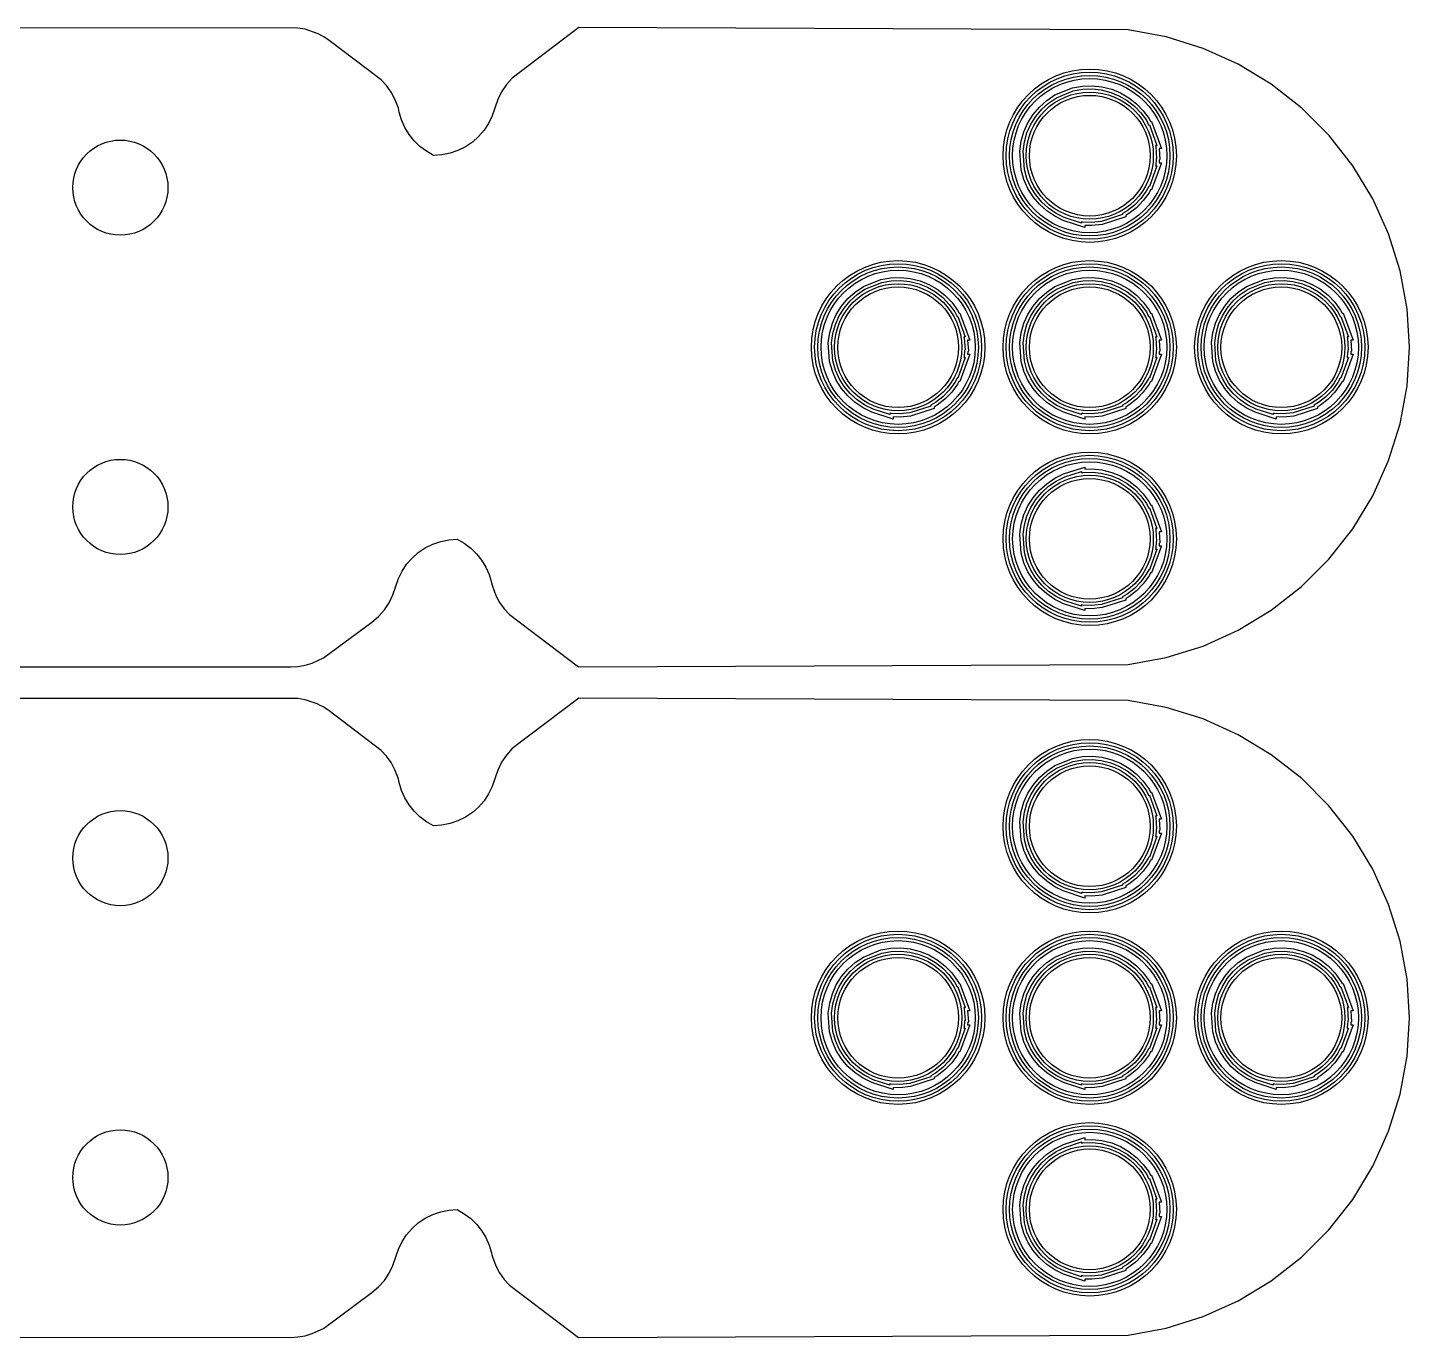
# Model space of a CAD drawing. Header units: millimetres. Extents: x -214 to 214, y -114 to 114.
# Drawn here: x -166.83 to -123.56, y 65.99 to 107.01 of the extents above; entities that cross this region are included whole.
import ezdxf

# ---------------------------------------------------------------- set-up
doc = ezdxf.new("R2010")
doc.units = ezdxf.units.MM
doc.layers.add('1', color=7, linetype='CONTINUOUS')

msp = doc.modelspace()

# ---------------------------------------------------------------- linework, layer by layer
at = {"layer": '1', "color": 0}
for p, q in [((-158.365, 106.996), (-179.263, 107.009)), ((-158.142, 106.958), (-158.365, 106.996)), ((-157.736, 106.818), (-158.142, 106.958)), ((-149.573, 107.009), (-151.657, 105.43)), ((-132.363, 106.936), (-149.573, 107.009)), ((-131.174, 106.718), (-132.363, 106.936)), ((-157.729, 106.814), (-157.736, 106.818)), ((-157.557, 106.723), (-157.729, 106.814)), ((-157.389, 106.61), (-157.557, 106.723)), ((-155.76, 105.374), (-157.389, 106.61)), ((-130.02, 106.358), (-131.174, 106.718)), ((-128.918, 105.863), (-130.02, 106.358)), ((-127.884, 105.237), (-128.918, 105.863)), ((-155.592, 105.192), (-155.76, 105.374)), ((-155.448, 104.99), (-155.592, 105.192)), ((-151.838, 105.227), (-151.99, 105.002)), ((-151.657, 105.43), (-151.838, 105.227)), ((-126.932, 104.491), (-127.884, 105.237)), ((-155.326, 104.764), (-155.448, 104.99)), ((-155.221, 104.483), (-155.326, 104.764)), ((-152.109, 104.758), (-152.279, 104.244)), ((-151.99, 105.002), (-152.109, 104.758)), ((-155.205, 104.424), (-155.221, 104.483)), ((-155.19, 104.364), (-155.205, 104.424)), ((-155.118, 104.118), (-155.19, 104.364)), ((-126.077, 103.636), (-126.932, 104.491)), ((-155.016, 103.885), (-155.118, 104.118)), ((-154.885, 103.666), (-155.016, 103.885)), ((-152.395, 104.008), (-152.535, 103.797)), ((-152.279, 104.244), (-152.395, 104.008)), ((-154.726, 103.466), (-154.885, 103.666)), ((-154.544, 103.288), (-154.726, 103.466)), ((-152.903, 103.425), (-153.12, 103.279)), ((-152.708, 103.598), (-152.903, 103.425)), ((-152.535, 103.797), (-152.708, 103.598)), ((-125.333, 102.685), (-126.077, 103.636)), ((-154.339, 103.135), (-154.544, 103.288)), ((-154.118, 103.009), (-154.339, 103.135)), ((-153.859, 103.026), (-154.118, 103.009)), ((-153.602, 103.078), (-153.859, 103.026)), ((-153.353, 103.163), (-153.602, 103.078)), ((-153.12, 103.279), (-153.353, 103.163)), ((-124.707, 101.65), (-125.333, 102.685)), ((-124.211, 100.548), (-124.707, 101.65)), ((-123.851, 99.394), (-124.211, 100.548)), ((-123.633, 98.205), (-123.851, 99.394)), ((-123.56, 96.999), (-123.633, 98.205)), ((-123.633, 95.793), (-123.56, 96.999)), ((-123.851, 94.603), (-123.633, 95.793)), ((-124.211, 93.449), (-123.851, 94.603)), ((-124.707, 92.347), (-124.211, 93.449)), ((-125.333, 91.312), (-124.707, 92.347)), ((-126.078, 90.361), (-125.333, 91.312)), ((-154.144, 90.835), (-153.895, 90.92)), ((-153.895, 90.92), (-153.638, 90.972)), ((-153.638, 90.972), (-153.379, 90.989)), ((-153.379, 90.989), (-153.158, 90.863)), ((-154.792, 90.398), (-154.596, 90.572)), ((-154.596, 90.572), (-154.377, 90.719)), ((-154.377, 90.719), (-154.144, 90.835)), ((-153.158, 90.863), (-152.954, 90.71)), ((-152.954, 90.71), (-152.771, 90.532)), ((-152.771, 90.532), (-152.613, 90.332)), ((-155.103, 89.988), (-154.962, 90.201)), ((-154.962, 90.201), (-154.792, 90.398)), ((-152.613, 90.332), (-152.481, 90.113)), ((-152.481, 90.113), (-152.379, 89.88)), ((-126.933, 89.506), (-126.078, 90.361)), ((-155.389, 89.24), (-155.218, 89.753)), ((-155.218, 89.753), (-155.103, 89.988)), ((-152.379, 89.88), (-152.307, 89.634)), ((-152.307, 89.634), (-152.293, 89.575)), ((-152.293, 89.575), (-152.277, 89.515)), ((-155.508, 88.996), (-155.389, 89.24)), ((-152.277, 89.515), (-152.168, 89.226)), ((-152.168, 89.226), (-152.049, 89.008)), ((-127.885, 88.761), (-126.933, 89.506)), ((-155.84, 88.568), (-155.659, 88.771)), ((-155.659, 88.771), (-155.508, 88.996)), ((-152.049, 89.008), (-151.905, 88.806)), ((-151.905, 88.806), (-151.737, 88.624)), ((-128.919, 88.135), (-127.885, 88.761)), ((-157.563, 87.271), (-156.046, 88.391)), ((-156.046, 88.391), (-155.84, 88.568)), ((-151.737, 88.624), (-149.574, 86.989)), ((-130.021, 87.64), (-128.919, 88.135)), ((-131.175, 87.28), (-130.021, 87.64)), ((-179.489, 87.002), (-158.591, 86.989)), ((-158.591, 86.989), (-158.365, 87.002)), ((-158.365, 87.002), (-158.142, 87.04)), ((-158.142, 87.04), (-157.918, 87.106)), ((-157.918, 87.106), (-157.563, 87.271)), ((-149.574, 86.989), (-132.364, 87.062)), ((-132.364, 87.062), (-131.175, 87.28)), ((-158.365, 85.996), (-179.263, 86.009)), ((-158.142, 85.958), (-158.365, 85.996)), ((-157.736, 85.818), (-158.142, 85.958)), ((-157.729, 85.814), (-157.736, 85.818)), ((-157.557, 85.723), (-157.729, 85.814)), ((-157.389, 85.61), (-157.557, 85.723)), ((-149.573, 86.009), (-151.657, 84.43)), ((-132.363, 85.936), (-149.573, 86.009)), ((-131.174, 85.718), (-132.363, 85.936)), ((-130.02, 85.358), (-131.174, 85.718)), ((-155.76, 84.374), (-157.389, 85.61)), ((-128.918, 84.863), (-130.02, 85.358)), ((-127.884, 84.237), (-128.918, 84.863)), ((-151.657, 84.43), (-151.838, 84.227)), ((-155.592, 84.192), (-155.76, 84.374)), ((-155.448, 83.99), (-155.592, 84.192)), ((-155.326, 83.764), (-155.448, 83.99)), ((-151.99, 84.002), (-152.109, 83.758)), ((-151.838, 84.227), (-151.99, 84.002)), ((-126.932, 83.491), (-127.884, 84.237)), ((-155.221, 83.483), (-155.326, 83.764)), ((-152.109, 83.758), (-152.279, 83.244)), ((-155.205, 83.424), (-155.221, 83.483)), ((-155.19, 83.364), (-155.205, 83.424)), ((-155.118, 83.118), (-155.19, 83.364)), ((-155.016, 82.885), (-155.118, 83.118)), ((-152.279, 83.244), (-152.395, 83.008)), ((-126.077, 82.636), (-126.932, 83.491)), ((-154.885, 82.666), (-155.016, 82.885)), ((-154.726, 82.466), (-154.885, 82.666)), ((-152.535, 82.797), (-152.708, 82.598)), ((-152.395, 83.008), (-152.535, 82.797)), ((-154.544, 82.288), (-154.726, 82.466)), ((-154.339, 82.135), (-154.544, 82.288)), ((-153.12, 82.279), (-153.353, 82.163)), ((-152.903, 82.425), (-153.12, 82.279)), ((-152.708, 82.598), (-152.903, 82.425)), ((-125.333, 81.685), (-126.077, 82.636)), ((-154.118, 82.009), (-154.339, 82.135)), ((-153.859, 82.026), (-154.118, 82.009)), ((-153.602, 82.078), (-153.859, 82.026)), ((-153.353, 82.163), (-153.602, 82.078)), ((-124.707, 80.65), (-125.333, 81.685)), ((-124.211, 79.548), (-124.707, 80.65)), ((-123.851, 78.394), (-124.211, 79.548)), ((-123.633, 77.205), (-123.851, 78.394)), ((-123.56, 75.999), (-123.633, 77.205)), ((-123.633, 74.793), (-123.56, 75.999)), ((-123.851, 73.603), (-123.633, 74.793)), ((-124.211, 72.449), (-123.851, 73.603)), ((-124.707, 71.347), (-124.211, 72.449)), ((-125.333, 70.312), (-124.707, 71.347)), ((-126.078, 69.361), (-125.333, 70.312)), ((-154.596, 69.572), (-154.377, 69.719)), ((-154.377, 69.719), (-154.144, 69.835)), ((-154.144, 69.835), (-153.895, 69.92)), ((-153.895, 69.92), (-153.638, 69.972)), ((-153.638, 69.972), (-153.379, 69.989)), ((-153.379, 69.989), (-153.158, 69.863)), ((-153.158, 69.863), (-152.954, 69.71)), ((-152.954, 69.71), (-152.771, 69.532)), ((-154.962, 69.201), (-154.792, 69.398)), ((-154.792, 69.398), (-154.596, 69.572)), ((-152.771, 69.532), (-152.613, 69.332)), ((-152.613, 69.332), (-152.481, 69.113)), ((-126.933, 68.506), (-126.078, 69.361)), ((-155.218, 68.753), (-155.103, 68.988)), ((-155.103, 68.988), (-154.962, 69.201)), ((-152.481, 69.113), (-152.379, 68.88)), ((-152.379, 68.88), (-152.307, 68.634)), ((-155.389, 68.24), (-155.218, 68.753)), ((-152.307, 68.634), (-152.293, 68.575)), ((-152.293, 68.575), (-152.277, 68.515)), ((-152.277, 68.515), (-152.168, 68.226)), ((-127.885, 67.761), (-126.933, 68.506)), ((-155.659, 67.771), (-155.508, 67.996)), ((-155.508, 67.996), (-155.389, 68.24)), ((-152.168, 68.226), (-152.049, 68.008)), ((-152.049, 68.008), (-151.905, 67.806)), ((-156.046, 67.391), (-155.84, 67.568)), ((-155.84, 67.568), (-155.659, 67.771)), ((-151.905, 67.806), (-151.737, 67.624)), ((-151.737, 67.624), (-149.574, 65.989)), ((-128.919, 67.135), (-127.885, 67.761)), ((-157.563, 66.271), (-156.046, 67.391)), ((-130.021, 66.64), (-128.919, 67.135)), ((-131.175, 66.28), (-130.021, 66.64)), ((-157.918, 66.106), (-157.563, 66.271)), ((-132.364, 66.062), (-131.175, 66.28)), ((-179.489, 66.002), (-158.591, 65.989)), ((-158.591, 65.989), (-158.365, 66.002)), ((-158.365, 66.002), (-158.142, 66.04)), ((-158.142, 66.04), (-157.918, 66.106)), ((-149.574, 65.989), (-132.364, 66.062))]:
    msp.add_line(p, q, dxfattribs=at)
at = {"layer": '1', "color": 1}
for p, q in [((-134.111, 105.123), (-133.798, 105.178)), ((-133.798, 105.178), (-133.48, 105.187)), ((-133.48, 105.187), (-133.189, 105.156)), ((-133.189, 105.156), (-132.879, 105.078)), ((-135.146, 104.521), (-134.918, 104.726)), ((-134.918, 104.726), (-134.658, 104.901)), ((-134.856, 104.647), (-134.61, 104.813)), ((-134.658, 104.901), (-134.111, 105.123)), ((-134.61, 104.813), (-134.084, 105.026)), ((-134.084, 105.026), (-133.787, 105.078)), ((-133.787, 105.078), (-133.484, 105.087)), ((-133.484, 105.087), (-133.207, 105.057)), ((-133.207, 105.057), (-132.91, 104.982)), ((-132.91, 104.982), (-132.654, 104.878)), ((-132.879, 105.078), (-132.609, 104.968)), ((-132.654, 104.878), (-132.401, 104.731)), ((-132.609, 104.968), (-132.345, 104.814)), ((-132.401, 104.731), (-132.171, 104.552)), ((-132.345, 104.814), (-132.104, 104.627)), ((-135.505, 104.028), (-135.343, 104.287)), ((-135.343, 104.287), (-135.146, 104.521)), ((-135.262, 104.228), (-135.074, 104.451)), ((-135.074, 104.451), (-134.856, 104.647)), ((-132.171, 104.552), (-131.968, 104.342)), ((-132.104, 104.627), (-131.892, 104.406)), ((-131.968, 104.342), (-131.797, 104.106)), ((-131.892, 104.406), (-131.712, 104.159)), ((-135.63, 103.748), (-135.505, 104.028)), ((-135.535, 103.713), (-135.416, 103.981)), ((-135.416, 103.981), (-135.262, 104.228)), ((-131.797, 104.106), (-131.724, 103.967)), ((-131.724, 103.967), (-131.703, 103.967)), ((-131.712, 104.159), (-131.663, 104.067)), ((-131.703, 103.967), (-131.467, 103.321)), ((-131.663, 104.067), (-131.633, 104.067)), ((-131.633, 104.067), (-131.324, 103.221)), ((-135.757, 103.144), (-135.713, 103.455)), ((-135.713, 103.455), (-135.63, 103.748)), ((-135.657, 103.14), (-135.615, 103.434)), ((-135.615, 103.434), (-135.535, 103.713)), ((-135.716, 102.554), (-135.757, 103.144)), ((-135.617, 102.571), (-135.657, 103.14)), ((-131.467, 103.321), (-131.507, 103.321)), ((-131.507, 103.321), (-131.5, 103.289)), ((-131.5, 103.289), (-131.474, 102.913)), ((-131.324, 103.221), (-131.395, 103.221)), ((-131.395, 103.221), (-131.371, 102.875)), ((-135.63, 102.25), (-135.716, 102.554)), ((-135.535, 102.285), (-135.617, 102.571)), ((-131.467, 102.677), (-131.703, 102.031)), ((-131.324, 102.777), (-131.633, 101.931)), ((-131.503, 102.694), (-131.507, 102.677)), ((-131.507, 102.677), (-131.467, 102.677)), ((-131.488, 102.9), (-131.503, 102.694)), ((-131.474, 102.913), (-131.488, 102.9)), ((-131.39, 102.856), (-131.396, 102.777)), ((-131.396, 102.777), (-131.324, 102.777)), ((-131.371, 102.875), (-131.39, 102.856)), ((-135.505, 101.97), (-135.63, 102.25)), ((-135.416, 102.017), (-135.535, 102.285)), ((-135.343, 101.711), (-135.505, 101.97)), ((-135.262, 101.77), (-135.416, 102.017)), ((-135.146, 101.477), (-135.343, 101.711)), ((-135.074, 101.547), (-135.262, 101.77)), ((-131.798, 101.891), (-131.969, 101.655)), ((-131.713, 101.838), (-131.893, 101.591)), ((-131.723, 102.031), (-131.798, 101.891)), ((-131.703, 102.031), (-131.723, 102.031)), ((-131.664, 101.931), (-131.713, 101.838)), ((-131.633, 101.931), (-131.664, 101.931)), ((-134.918, 101.272), (-135.146, 101.477)), ((-134.856, 101.351), (-135.074, 101.547)), ((-134.667, 101.103), (-134.918, 101.272)), ((-134.617, 101.19), (-134.856, 101.351)), ((-132.401, 101.267), (-132.542, 101.185)), ((-132.172, 101.445), (-132.401, 101.267)), ((-132.105, 101.37), (-132.345, 101.184)), ((-131.969, 101.655), (-132.172, 101.445)), ((-131.893, 101.591), (-132.105, 101.37)), ((-134.404, 100.973), (-134.667, 101.103)), ((-134.366, 101.066), (-134.617, 101.19)), ((-133.728, 100.748), (-134.404, 100.973)), ((-133.828, 100.887), (-134.366, 101.066)), ((-133.788, 100.92), (-133.828, 100.927)), ((-133.828, 100.927), (-133.828, 100.887)), ((-133.512, 100.91), (-133.788, 100.92)), ((-133.2, 100.941), (-133.512, 100.91)), ((-133.179, 100.843), (-133.508, 100.809)), ((-132.542, 101.153), (-133.2, 100.941)), ((-132.442, 101.081), (-133.179, 100.843)), ((-132.542, 101.185), (-132.542, 101.153)), ((-132.345, 101.184), (-132.442, 101.128)), ((-132.442, 101.128), (-132.442, 101.081)), ((-133.508, 100.809), (-133.728, 100.817)), ((-133.728, 100.817), (-133.728, 100.748)), ((-140.658, 98.901), (-140.111, 99.123)), ((-140.111, 99.123), (-139.798, 99.178)), ((-139.798, 99.178), (-139.48, 99.187)), ((-139.48, 99.187), (-139.189, 99.156)), ((-139.189, 99.156), (-138.879, 99.078)), ((-134.658, 98.901), (-134.111, 99.123)), ((-134.111, 99.123), (-133.798, 99.178)), ((-133.798, 99.178), (-133.48, 99.187)), ((-133.48, 99.187), (-133.189, 99.156)), ((-133.189, 99.156), (-132.879, 99.078)), ((-128.658, 98.901), (-128.111, 99.123)), ((-128.111, 99.123), (-127.798, 99.178)), ((-127.798, 99.178), (-127.48, 99.187)), ((-127.48, 99.187), (-127.189, 99.156)), ((-127.189, 99.156), (-126.879, 99.078)), ((-141.146, 98.521), (-140.918, 98.726)), ((-140.918, 98.726), (-140.658, 98.901)), ((-140.856, 98.647), (-140.61, 98.813)), ((-140.61, 98.813), (-140.084, 99.026)), ((-140.084, 99.026), (-139.787, 99.078)), ((-139.787, 99.078), (-139.484, 99.087)), ((-139.484, 99.087), (-139.207, 99.057)), ((-139.207, 99.057), (-138.91, 98.982)), ((-138.91, 98.982), (-138.654, 98.878)), ((-138.879, 99.078), (-138.609, 98.968)), ((-138.654, 98.878), (-138.401, 98.731)), ((-138.609, 98.968), (-138.345, 98.814)), ((-138.401, 98.731), (-138.171, 98.552)), ((-138.345, 98.814), (-138.104, 98.627)), ((-135.146, 98.521), (-134.918, 98.726)), ((-134.918, 98.726), (-134.658, 98.901)), ((-134.856, 98.647), (-134.61, 98.813)), ((-134.61, 98.813), (-134.084, 99.026)), ((-134.084, 99.026), (-133.787, 99.078)), ((-133.787, 99.078), (-133.484, 99.087)), ((-133.484, 99.087), (-133.207, 99.057)), ((-133.207, 99.057), (-132.91, 98.982)), ((-132.91, 98.982), (-132.654, 98.878)), ((-132.879, 99.078), (-132.609, 98.968)), ((-132.654, 98.878), (-132.401, 98.731)), ((-132.609, 98.968), (-132.345, 98.814)), ((-132.401, 98.731), (-132.171, 98.552)), ((-132.345, 98.814), (-132.104, 98.627)), ((-129.146, 98.521), (-128.918, 98.726)), ((-128.918, 98.726), (-128.658, 98.901)), ((-128.856, 98.647), (-128.61, 98.813)), ((-128.61, 98.813), (-128.084, 99.026)), ((-128.084, 99.026), (-127.787, 99.078)), ((-127.787, 99.078), (-127.484, 99.087)), ((-127.484, 99.087), (-127.207, 99.057)), ((-127.207, 99.057), (-126.91, 98.982)), ((-126.91, 98.982), (-126.654, 98.878)), ((-126.879, 99.078), (-126.609, 98.968)), ((-126.654, 98.878), (-126.401, 98.731)), ((-126.609, 98.968), (-126.345, 98.814)), ((-126.401, 98.731), (-126.171, 98.552)), ((-126.345, 98.814), (-126.104, 98.627)), ((-141.505, 98.028), (-141.343, 98.287)), ((-141.416, 97.981), (-141.262, 98.228)), ((-141.343, 98.287), (-141.146, 98.521)), ((-141.262, 98.228), (-141.074, 98.451)), ((-141.074, 98.451), (-140.856, 98.647)), ((-138.171, 98.552), (-137.968, 98.342)), ((-138.104, 98.627), (-137.892, 98.406)), ((-137.968, 98.342), (-137.797, 98.106)), ((-137.892, 98.406), (-137.712, 98.159)), ((-135.505, 98.028), (-135.343, 98.287)), ((-135.416, 97.981), (-135.262, 98.228)), ((-135.343, 98.287), (-135.146, 98.521)), ((-135.262, 98.228), (-135.074, 98.451)), ((-135.074, 98.451), (-134.856, 98.647)), ((-132.171, 98.552), (-131.968, 98.342)), ((-132.104, 98.627), (-131.892, 98.406)), ((-131.968, 98.342), (-131.797, 98.106)), ((-131.892, 98.406), (-131.712, 98.159)), ((-129.505, 98.028), (-129.343, 98.287)), ((-129.416, 97.981), (-129.262, 98.228)), ((-129.343, 98.287), (-129.146, 98.521)), ((-129.262, 98.228), (-129.074, 98.451)), ((-129.074, 98.451), (-128.856, 98.647)), ((-126.171, 98.552), (-125.968, 98.342)), ((-126.104, 98.627), (-125.892, 98.406)), ((-125.968, 98.342), (-125.797, 98.106)), ((-125.892, 98.406), (-125.712, 98.159)), ((-141.63, 97.748), (-141.505, 98.028)), ((-141.535, 97.713), (-141.416, 97.981)), ((-137.797, 98.106), (-137.724, 97.967)), ((-137.724, 97.967), (-137.703, 97.967)), ((-137.712, 98.159), (-137.663, 98.067)), ((-137.703, 97.967), (-137.467, 97.321)), ((-137.663, 98.067), (-137.633, 98.067)), ((-137.633, 98.067), (-137.324, 97.221)), ((-135.63, 97.748), (-135.505, 98.028)), ((-135.535, 97.713), (-135.416, 97.981)), ((-131.797, 98.106), (-131.724, 97.967)), ((-131.724, 97.967), (-131.703, 97.967)), ((-131.712, 98.159), (-131.663, 98.067)), ((-131.703, 97.967), (-131.467, 97.321)), ((-131.663, 98.067), (-131.633, 98.067)), ((-131.633, 98.067), (-131.324, 97.221)), ((-129.63, 97.748), (-129.505, 98.028)), ((-129.535, 97.713), (-129.416, 97.981)), ((-125.797, 98.106), (-125.724, 97.967)), ((-125.724, 97.967), (-125.703, 97.967)), ((-125.712, 98.159), (-125.663, 98.067)), ((-125.703, 97.967), (-125.467, 97.321)), ((-125.663, 98.067), (-125.633, 98.067)), ((-125.633, 98.067), (-125.324, 97.221)), ((-141.757, 97.144), (-141.713, 97.455)), ((-141.713, 97.455), (-141.63, 97.748)), ((-141.657, 97.14), (-141.615, 97.434)), ((-141.615, 97.434), (-141.535, 97.713)), ((-135.757, 97.144), (-135.713, 97.455)), ((-135.713, 97.455), (-135.63, 97.748)), ((-135.657, 97.14), (-135.615, 97.434)), ((-135.615, 97.434), (-135.535, 97.713)), ((-129.757, 97.144), (-129.713, 97.455)), ((-129.713, 97.455), (-129.63, 97.748)), ((-129.657, 97.14), (-129.615, 97.434)), ((-129.615, 97.434), (-129.535, 97.713)), ((-141.716, 96.554), (-141.757, 97.144)), ((-141.617, 96.571), (-141.657, 97.14)), ((-137.467, 97.321), (-137.507, 97.321)), ((-137.507, 97.321), (-137.5, 97.289)), ((-137.5, 97.289), (-137.474, 96.913)), ((-137.324, 97.221), (-137.395, 97.221)), ((-137.395, 97.221), (-137.371, 96.875)), ((-135.716, 96.554), (-135.757, 97.144)), ((-135.617, 96.571), (-135.657, 97.14)), ((-131.467, 97.321), (-131.507, 97.321)), ((-131.507, 97.321), (-131.5, 97.289)), ((-131.5, 97.289), (-131.474, 96.913)), ((-131.324, 97.221), (-131.395, 97.221)), ((-131.395, 97.221), (-131.371, 96.875)), ((-129.716, 96.554), (-129.757, 97.144)), ((-129.617, 96.571), (-129.657, 97.14)), ((-125.467, 97.321), (-125.507, 97.321)), ((-125.507, 97.321), (-125.5, 97.289)), ((-125.5, 97.289), (-125.474, 96.913)), ((-125.324, 97.221), (-125.395, 97.221)), ((-125.395, 97.221), (-125.371, 96.875)), ((-141.63, 96.25), (-141.716, 96.554)), ((-141.535, 96.285), (-141.617, 96.571)), ((-137.467, 96.677), (-137.703, 96.031)), ((-137.324, 96.777), (-137.633, 95.931)), ((-137.503, 96.694), (-137.507, 96.677)), ((-137.507, 96.677), (-137.467, 96.677)), ((-137.488, 96.9), (-137.503, 96.694)), ((-137.474, 96.913), (-137.488, 96.9)), ((-137.39, 96.856), (-137.396, 96.777)), ((-137.396, 96.777), (-137.324, 96.777)), ((-137.371, 96.875), (-137.39, 96.856)), ((-135.63, 96.25), (-135.716, 96.554)), ((-135.535, 96.285), (-135.617, 96.571)), ((-131.467, 96.677), (-131.703, 96.031)), ((-131.324, 96.777), (-131.633, 95.931)), ((-131.503, 96.694), (-131.507, 96.677)), ((-131.507, 96.677), (-131.467, 96.677)), ((-131.488, 96.9), (-131.503, 96.694)), ((-131.474, 96.913), (-131.488, 96.9)), ((-131.39, 96.856), (-131.396, 96.777)), ((-131.396, 96.777), (-131.324, 96.777)), ((-131.371, 96.875), (-131.39, 96.856)), ((-129.63, 96.25), (-129.716, 96.554)), ((-129.535, 96.285), (-129.617, 96.571)), ((-125.467, 96.677), (-125.703, 96.031)), ((-125.324, 96.777), (-125.633, 95.931)), ((-125.503, 96.694), (-125.507, 96.677)), ((-125.507, 96.677), (-125.467, 96.677)), ((-125.488, 96.9), (-125.503, 96.694)), ((-125.474, 96.913), (-125.488, 96.9)), ((-125.39, 96.856), (-125.396, 96.777)), ((-125.396, 96.777), (-125.324, 96.777)), ((-125.371, 96.875), (-125.39, 96.856)), ((-141.505, 95.97), (-141.63, 96.25)), ((-141.416, 96.017), (-141.535, 96.285)), ((-135.505, 95.97), (-135.63, 96.25)), ((-135.416, 96.017), (-135.535, 96.285)), ((-129.505, 95.97), (-129.63, 96.25)), ((-129.416, 96.017), (-129.535, 96.285)), ((-141.343, 95.711), (-141.505, 95.97)), ((-141.262, 95.77), (-141.416, 96.017)), ((-141.146, 95.477), (-141.343, 95.711)), ((-141.074, 95.547), (-141.262, 95.77)), ((-137.969, 95.655), (-138.172, 95.445)), ((-137.798, 95.891), (-137.969, 95.655)), ((-137.713, 95.838), (-137.893, 95.591)), ((-137.723, 96.031), (-137.798, 95.891)), ((-137.703, 96.031), (-137.723, 96.031)), ((-137.664, 95.931), (-137.713, 95.838)), ((-137.633, 95.931), (-137.664, 95.931)), ((-135.343, 95.711), (-135.505, 95.97)), ((-135.262, 95.77), (-135.416, 96.017)), ((-135.146, 95.477), (-135.343, 95.711)), ((-135.074, 95.547), (-135.262, 95.77)), ((-131.969, 95.655), (-132.172, 95.445)), ((-131.798, 95.891), (-131.969, 95.655)), ((-131.713, 95.838), (-131.893, 95.591)), ((-131.723, 96.031), (-131.798, 95.891)), ((-131.703, 96.031), (-131.723, 96.031)), ((-131.664, 95.931), (-131.713, 95.838)), ((-131.633, 95.931), (-131.664, 95.931)), ((-129.343, 95.711), (-129.505, 95.97)), ((-129.262, 95.77), (-129.416, 96.017)), ((-129.146, 95.477), (-129.343, 95.711)), ((-129.074, 95.547), (-129.262, 95.77)), ((-125.969, 95.655), (-126.172, 95.445)), ((-125.798, 95.891), (-125.969, 95.655)), ((-125.713, 95.838), (-125.893, 95.591)), ((-125.723, 96.031), (-125.798, 95.891)), ((-125.703, 96.031), (-125.723, 96.031)), ((-125.664, 95.931), (-125.713, 95.838)), ((-125.633, 95.931), (-125.664, 95.931)), ((-140.918, 95.272), (-141.146, 95.477)), ((-140.856, 95.351), (-141.074, 95.547)), ((-140.667, 95.103), (-140.918, 95.272)), ((-140.616, 95.189), (-140.856, 95.351)), ((-138.401, 95.267), (-138.542, 95.185)), ((-138.172, 95.445), (-138.401, 95.267)), ((-138.105, 95.37), (-138.345, 95.184)), ((-137.893, 95.591), (-138.105, 95.37)), ((-134.918, 95.272), (-135.146, 95.477)), ((-134.856, 95.351), (-135.074, 95.547)), ((-134.667, 95.103), (-134.918, 95.272)), ((-134.616, 95.189), (-134.856, 95.351)), ((-132.401, 95.267), (-132.542, 95.185)), ((-132.172, 95.445), (-132.401, 95.267)), ((-132.105, 95.37), (-132.345, 95.184)), ((-131.893, 95.591), (-132.105, 95.37)), ((-128.918, 95.272), (-129.146, 95.477)), ((-128.856, 95.351), (-129.074, 95.547)), ((-128.667, 95.103), (-128.918, 95.272)), ((-128.616, 95.189), (-128.856, 95.351)), ((-126.401, 95.267), (-126.542, 95.185)), ((-126.172, 95.445), (-126.401, 95.267)), ((-126.105, 95.37), (-126.345, 95.184)), ((-125.893, 95.591), (-126.105, 95.37)), ((-140.391, 94.967), (-140.667, 95.103)), ((-140.354, 95.06), (-140.616, 95.189)), ((-139.728, 94.75), (-140.391, 94.967)), ((-139.828, 94.888), (-140.354, 95.06)), ((-139.788, 94.92), (-139.828, 94.927)), ((-139.828, 94.927), (-139.828, 94.888)), ((-139.512, 94.91), (-139.788, 94.92)), ((-139.508, 94.809), (-139.728, 94.817)), ((-139.728, 94.817), (-139.728, 94.75)), ((-139.2, 94.941), (-139.512, 94.91)), ((-139.179, 94.843), (-139.508, 94.809)), ((-138.542, 95.153), (-139.2, 94.941)), ((-138.442, 95.081), (-139.179, 94.843)), ((-138.542, 95.185), (-138.542, 95.153)), ((-138.345, 95.184), (-138.442, 95.128)), ((-138.442, 95.128), (-138.442, 95.081)), ((-134.391, 94.967), (-134.667, 95.103)), ((-134.354, 95.06), (-134.616, 95.189)), ((-133.728, 94.75), (-134.391, 94.967)), ((-133.828, 94.888), (-134.354, 95.06)), ((-133.788, 94.92), (-133.828, 94.927)), ((-133.828, 94.927), (-133.828, 94.888)), ((-133.512, 94.91), (-133.788, 94.92)), ((-133.508, 94.809), (-133.728, 94.817)), ((-133.728, 94.817), (-133.728, 94.75)), ((-133.2, 94.941), (-133.512, 94.91)), ((-133.179, 94.843), (-133.508, 94.809)), ((-132.542, 95.153), (-133.2, 94.941)), ((-132.442, 95.081), (-133.179, 94.843)), ((-132.542, 95.185), (-132.542, 95.153)), ((-132.345, 95.184), (-132.442, 95.128)), ((-132.442, 95.128), (-132.442, 95.081)), ((-128.391, 94.967), (-128.667, 95.103)), ((-128.354, 95.06), (-128.616, 95.189)), ((-127.728, 94.75), (-128.391, 94.967)), ((-127.828, 94.888), (-128.354, 95.06)), ((-127.788, 94.92), (-127.828, 94.927)), ((-127.828, 94.927), (-127.828, 94.888)), ((-127.512, 94.91), (-127.788, 94.92)), ((-127.508, 94.809), (-127.728, 94.817)), ((-127.728, 94.817), (-127.728, 94.75)), ((-127.2, 94.941), (-127.512, 94.91)), ((-127.179, 94.843), (-127.508, 94.809)), ((-126.542, 95.153), (-127.2, 94.941)), ((-126.442, 95.081), (-127.179, 94.843)), ((-126.542, 95.185), (-126.542, 95.153)), ((-126.345, 95.184), (-126.442, 95.128)), ((-126.442, 95.128), (-126.442, 95.081)), ((-134.667, 92.895), (-134.391, 93.031)), ((-134.391, 93.031), (-133.728, 93.248)), ((-134.354, 92.938), (-133.828, 93.11)), ((-133.828, 93.11), (-133.828, 93.071)), ((-133.828, 93.071), (-133.787, 93.078)), ((-133.787, 93.078), (-133.484, 93.087)), ((-133.728, 93.248), (-133.728, 93.18)), ((-133.728, 93.18), (-133.48, 93.187)), ((-133.484, 93.087), (-133.207, 93.057)), ((-133.48, 93.187), (-133.189, 93.156)), ((-133.207, 93.057), (-132.91, 92.982)), ((-133.189, 93.156), (-132.879, 93.078)), ((-132.879, 93.078), (-132.609, 92.968)), ((-135.146, 92.521), (-134.918, 92.726)), ((-135.074, 92.451), (-134.856, 92.647)), ((-134.918, 92.726), (-134.667, 92.895)), ((-134.856, 92.647), (-134.616, 92.809)), ((-134.616, 92.809), (-134.354, 92.938)), ((-132.91, 92.982), (-132.654, 92.878)), ((-132.654, 92.878), (-132.401, 92.731)), ((-132.609, 92.968), (-132.345, 92.814)), ((-132.401, 92.731), (-132.171, 92.552)), ((-132.345, 92.814), (-132.104, 92.627)), ((-132.104, 92.627), (-131.892, 92.406)), ((-135.505, 92.028), (-135.343, 92.287)), ((-135.416, 91.981), (-135.262, 92.228)), ((-135.343, 92.287), (-135.146, 92.521)), ((-135.262, 92.228), (-135.074, 92.451)), ((-132.171, 92.552), (-131.968, 92.342)), ((-131.968, 92.342), (-131.797, 92.106)), ((-131.892, 92.406), (-131.712, 92.159)), ((-135.713, 91.455), (-135.63, 91.748)), ((-135.63, 91.748), (-135.505, 92.028)), ((-135.535, 91.713), (-135.416, 91.981)), ((-131.797, 92.106), (-131.724, 91.967)), ((-131.724, 91.967), (-131.703, 91.967)), ((-131.712, 92.159), (-131.663, 92.067)), ((-131.703, 91.967), (-131.467, 91.321)), ((-131.663, 92.067), (-131.633, 92.067)), ((-131.633, 92.067), (-131.324, 91.221)), ((-135.757, 91.144), (-135.713, 91.455)), ((-135.657, 91.14), (-135.615, 91.434)), ((-135.615, 91.434), (-135.535, 91.713)), ((-131.467, 91.321), (-131.507, 91.321)), ((-131.507, 91.321), (-131.5, 91.289)), ((-135.716, 90.554), (-135.757, 91.144)), ((-135.617, 90.571), (-135.657, 91.14)), ((-131.488, 90.9), (-131.503, 90.694)), ((-131.5, 91.289), (-131.474, 90.913)), ((-131.474, 90.913), (-131.488, 90.9)), ((-131.324, 91.221), (-131.395, 91.221)), ((-131.395, 91.221), (-131.371, 90.875)), ((-131.371, 90.875), (-131.39, 90.856)), ((-135.63, 90.25), (-135.716, 90.554)), ((-135.535, 90.285), (-135.617, 90.571)), ((-131.467, 90.677), (-131.703, 90.031)), ((-131.324, 90.777), (-131.633, 89.931)), ((-131.503, 90.694), (-131.507, 90.677)), ((-131.507, 90.677), (-131.467, 90.677)), ((-131.39, 90.856), (-131.396, 90.777)), ((-131.396, 90.777), (-131.324, 90.777)), ((-135.505, 89.97), (-135.63, 90.25)), ((-135.416, 90.017), (-135.535, 90.285)), ((-135.262, 89.77), (-135.416, 90.017)), ((-131.723, 90.031), (-131.798, 89.891)), ((-131.703, 90.031), (-131.723, 90.031)), ((-135.343, 89.711), (-135.505, 89.97)), ((-135.146, 89.477), (-135.343, 89.711)), ((-135.074, 89.547), (-135.262, 89.77)), ((-131.969, 89.655), (-132.172, 89.445)), ((-131.893, 89.591), (-132.105, 89.37)), ((-131.798, 89.891), (-131.969, 89.655)), ((-131.713, 89.838), (-131.893, 89.591)), ((-131.664, 89.931), (-131.713, 89.838)), ((-131.633, 89.931), (-131.664, 89.931)), ((-134.918, 89.272), (-135.146, 89.477)), ((-134.856, 89.351), (-135.074, 89.547)), ((-134.667, 89.103), (-134.918, 89.272)), ((-134.616, 89.189), (-134.856, 89.351)), ((-134.354, 89.06), (-134.616, 89.189)), ((-132.542, 89.153), (-133.2, 88.941)), ((-132.401, 89.267), (-132.542, 89.185)), ((-132.542, 89.185), (-132.542, 89.153)), ((-132.345, 89.184), (-132.442, 89.128)), ((-132.172, 89.445), (-132.401, 89.267)), ((-132.105, 89.37), (-132.345, 89.184)), ((-134.391, 88.967), (-134.667, 89.103)), ((-133.728, 88.75), (-134.391, 88.967)), ((-133.828, 88.888), (-134.354, 89.06)), ((-133.788, 88.92), (-133.828, 88.927)), ((-133.828, 88.927), (-133.828, 88.888)), ((-133.512, 88.91), (-133.788, 88.92)), ((-133.508, 88.809), (-133.728, 88.817)), ((-133.728, 88.817), (-133.728, 88.75)), ((-133.2, 88.941), (-133.512, 88.91)), ((-133.179, 88.843), (-133.508, 88.809)), ((-132.442, 89.081), (-133.179, 88.843)), ((-132.442, 89.128), (-132.442, 89.081)), ((-134.658, 83.901), (-134.111, 84.123)), ((-134.61, 83.813), (-134.084, 84.026)), ((-134.111, 84.123), (-133.798, 84.178)), ((-134.084, 84.026), (-133.787, 84.078)), ((-133.798, 84.178), (-133.48, 84.187)), ((-133.787, 84.078), (-133.484, 84.087)), ((-133.484, 84.087), (-133.207, 84.057)), ((-133.48, 84.187), (-133.189, 84.156)), ((-133.207, 84.057), (-132.91, 83.982)), ((-133.189, 84.156), (-132.879, 84.078)), ((-132.91, 83.982), (-132.654, 83.878)), ((-132.879, 84.078), (-132.609, 83.968)), ((-132.609, 83.968), (-132.345, 83.814)), ((-135.343, 83.287), (-135.146, 83.521)), ((-135.146, 83.521), (-134.918, 83.726)), ((-135.074, 83.451), (-134.856, 83.647)), ((-134.918, 83.726), (-134.658, 83.901)), ((-134.856, 83.647), (-134.61, 83.813)), ((-132.654, 83.878), (-132.401, 83.731)), ((-132.401, 83.731), (-132.171, 83.552)), ((-132.345, 83.814), (-132.104, 83.627)), ((-132.171, 83.552), (-131.968, 83.342)), ((-132.104, 83.627), (-131.892, 83.406)), ((-135.505, 83.028), (-135.343, 83.287)), ((-135.416, 82.981), (-135.262, 83.228)), ((-135.262, 83.228), (-135.074, 83.451)), ((-131.968, 83.342), (-131.797, 83.106)), ((-131.892, 83.406), (-131.712, 83.159)), ((-131.797, 83.106), (-131.724, 82.967)), ((-131.712, 83.159), (-131.663, 83.067)), ((-135.713, 82.455), (-135.63, 82.748)), ((-135.63, 82.748), (-135.505, 83.028)), ((-135.615, 82.434), (-135.535, 82.713)), ((-135.535, 82.713), (-135.416, 82.981)), ((-131.724, 82.967), (-131.703, 82.967)), ((-131.703, 82.967), (-131.467, 82.321)), ((-131.663, 83.067), (-131.633, 83.067)), ((-131.633, 83.067), (-131.324, 82.221)), ((-135.757, 82.144), (-135.713, 82.455)), ((-135.657, 82.14), (-135.615, 82.434)), ((-131.467, 82.321), (-131.507, 82.321)), ((-131.507, 82.321), (-131.5, 82.289)), ((-131.5, 82.289), (-131.474, 81.913)), ((-131.324, 82.221), (-131.395, 82.221)), ((-131.395, 82.221), (-131.371, 81.875)), ((-135.716, 81.554), (-135.757, 82.144)), ((-135.617, 81.571), (-135.657, 82.14)), ((-131.488, 81.9), (-131.503, 81.694)), ((-131.474, 81.913), (-131.488, 81.9)), ((-131.39, 81.856), (-131.396, 81.777)), ((-131.371, 81.875), (-131.39, 81.856)), ((-135.63, 81.25), (-135.716, 81.554)), ((-135.535, 81.285), (-135.617, 81.571)), ((-131.467, 81.677), (-131.703, 81.031)), ((-131.324, 81.777), (-131.633, 80.931)), ((-131.503, 81.694), (-131.507, 81.677)), ((-131.507, 81.677), (-131.467, 81.677)), ((-131.396, 81.777), (-131.324, 81.777)), ((-135.505, 80.97), (-135.63, 81.25)), ((-135.416, 81.017), (-135.535, 81.285)), ((-135.343, 80.711), (-135.505, 80.97)), ((-135.262, 80.77), (-135.416, 81.017)), ((-131.723, 81.031), (-131.798, 80.891)), ((-131.703, 81.031), (-131.723, 81.031)), ((-131.664, 80.931), (-131.713, 80.838)), ((-131.633, 80.931), (-131.664, 80.931)), ((-135.146, 80.477), (-135.343, 80.711)), ((-135.074, 80.547), (-135.262, 80.77)), ((-134.856, 80.351), (-135.074, 80.547)), ((-131.969, 80.655), (-132.172, 80.445)), ((-131.893, 80.591), (-132.105, 80.37)), ((-131.798, 80.891), (-131.969, 80.655)), ((-131.713, 80.838), (-131.893, 80.591)), ((-134.918, 80.272), (-135.146, 80.477)), ((-134.667, 80.103), (-134.918, 80.272)), ((-134.617, 80.19), (-134.856, 80.351)), ((-134.404, 79.973), (-134.667, 80.103)), ((-134.366, 80.066), (-134.617, 80.19)), ((-133.828, 79.887), (-134.366, 80.066)), ((-132.542, 80.153), (-133.2, 79.941)), ((-132.442, 80.081), (-133.179, 79.843)), ((-132.401, 80.267), (-132.542, 80.185)), ((-132.542, 80.185), (-132.542, 80.153)), ((-132.345, 80.184), (-132.442, 80.128)), ((-132.442, 80.128), (-132.442, 80.081)), ((-132.172, 80.445), (-132.401, 80.267)), ((-132.105, 80.37), (-132.345, 80.184)), ((-133.728, 79.748), (-134.404, 79.973)), ((-133.788, 79.92), (-133.828, 79.927)), ((-133.828, 79.927), (-133.828, 79.887)), ((-133.512, 79.91), (-133.788, 79.92)), ((-133.508, 79.809), (-133.728, 79.817)), ((-133.728, 79.817), (-133.728, 79.748)), ((-133.2, 79.941), (-133.512, 79.91)), ((-133.179, 79.843), (-133.508, 79.809)), ((-140.918, 77.726), (-140.658, 77.901)), ((-140.658, 77.901), (-140.111, 78.123)), ((-140.61, 77.813), (-140.084, 78.026)), ((-140.111, 78.123), (-139.798, 78.178)), ((-140.084, 78.026), (-139.787, 78.078)), ((-139.798, 78.178), (-139.48, 78.187)), ((-139.787, 78.078), (-139.484, 78.087)), ((-139.484, 78.087), (-139.207, 78.057)), ((-139.48, 78.187), (-139.189, 78.156)), ((-139.207, 78.057), (-138.91, 77.982)), ((-139.189, 78.156), (-138.879, 78.078)), ((-138.91, 77.982), (-138.654, 77.878)), ((-138.879, 78.078), (-138.609, 77.968)), ((-138.609, 77.968), (-138.345, 77.814)), ((-134.918, 77.726), (-134.658, 77.901)), ((-134.658, 77.901), (-134.111, 78.123)), ((-134.61, 77.813), (-134.084, 78.026)), ((-134.111, 78.123), (-133.798, 78.178)), ((-134.084, 78.026), (-133.787, 78.078)), ((-133.798, 78.178), (-133.48, 78.187)), ((-133.787, 78.078), (-133.484, 78.087)), ((-133.484, 78.087), (-133.207, 78.057)), ((-133.48, 78.187), (-133.189, 78.156)), ((-133.207, 78.057), (-132.91, 77.982)), ((-133.189, 78.156), (-132.879, 78.078)), ((-132.91, 77.982), (-132.654, 77.878)), ((-132.879, 78.078), (-132.609, 77.968)), ((-132.609, 77.968), (-132.345, 77.814)), ((-128.918, 77.726), (-128.658, 77.901)), ((-128.658, 77.901), (-128.111, 78.123)), ((-128.61, 77.813), (-128.084, 78.026)), ((-128.111, 78.123), (-127.798, 78.178)), ((-128.084, 78.026), (-127.787, 78.078)), ((-127.798, 78.178), (-127.48, 78.187)), ((-127.787, 78.078), (-127.484, 78.087)), ((-127.484, 78.087), (-127.207, 78.057)), ((-127.48, 78.187), (-127.189, 78.156)), ((-127.207, 78.057), (-126.91, 77.982)), ((-127.189, 78.156), (-126.879, 78.078)), ((-126.91, 77.982), (-126.654, 77.878)), ((-126.879, 78.078), (-126.609, 77.968)), ((-126.609, 77.968), (-126.345, 77.814)), ((-141.343, 77.287), (-141.146, 77.521)), ((-141.146, 77.521), (-140.918, 77.726)), ((-141.074, 77.451), (-140.856, 77.647)), ((-140.856, 77.647), (-140.61, 77.813)), ((-138.654, 77.878), (-138.401, 77.731)), ((-138.401, 77.731), (-138.171, 77.552)), ((-138.345, 77.814), (-138.104, 77.627)), ((-138.171, 77.552), (-137.968, 77.342)), ((-138.104, 77.627), (-137.892, 77.406)), ((-135.343, 77.287), (-135.146, 77.521)), ((-135.146, 77.521), (-134.918, 77.726)), ((-135.074, 77.451), (-134.856, 77.647)), ((-134.856, 77.647), (-134.61, 77.813)), ((-132.654, 77.878), (-132.401, 77.731)), ((-132.401, 77.731), (-132.171, 77.552)), ((-132.345, 77.814), (-132.104, 77.627)), ((-132.171, 77.552), (-131.968, 77.342)), ((-132.104, 77.627), (-131.892, 77.406)), ((-129.343, 77.287), (-129.146, 77.521)), ((-129.146, 77.521), (-128.918, 77.726)), ((-129.074, 77.451), (-128.856, 77.647)), ((-128.856, 77.647), (-128.61, 77.813)), ((-126.654, 77.878), (-126.401, 77.731)), ((-126.401, 77.731), (-126.171, 77.552)), ((-126.345, 77.814), (-126.104, 77.627)), ((-126.171, 77.552), (-125.968, 77.342)), ((-126.104, 77.627), (-125.892, 77.406)), ((-141.63, 76.748), (-141.505, 77.028)), ((-141.505, 77.028), (-141.343, 77.287)), ((-141.416, 76.981), (-141.262, 77.228)), ((-141.262, 77.228), (-141.074, 77.451)), ((-137.968, 77.342), (-137.797, 77.106)), ((-137.892, 77.406), (-137.712, 77.159)), ((-137.797, 77.106), (-137.724, 76.967)), ((-137.712, 77.159), (-137.663, 77.067)), ((-137.663, 77.067), (-137.633, 77.067)), ((-137.633, 77.067), (-137.324, 76.221)), ((-135.63, 76.748), (-135.505, 77.028)), ((-135.505, 77.028), (-135.343, 77.287)), ((-135.416, 76.981), (-135.262, 77.228)), ((-135.262, 77.228), (-135.074, 77.451)), ((-131.968, 77.342), (-131.797, 77.106)), ((-131.892, 77.406), (-131.712, 77.159)), ((-131.797, 77.106), (-131.724, 76.967)), ((-131.712, 77.159), (-131.663, 77.067)), ((-131.663, 77.067), (-131.633, 77.067)), ((-131.633, 77.067), (-131.324, 76.221)), ((-129.63, 76.748), (-129.505, 77.028)), ((-129.505, 77.028), (-129.343, 77.287)), ((-129.416, 76.981), (-129.262, 77.228)), ((-129.262, 77.228), (-129.074, 77.451)), ((-125.968, 77.342), (-125.797, 77.106)), ((-125.892, 77.406), (-125.712, 77.159)), ((-125.797, 77.106), (-125.724, 76.967)), ((-125.712, 77.159), (-125.663, 77.067)), ((-125.663, 77.067), (-125.633, 77.067)), ((-125.633, 77.067), (-125.324, 76.221)), ((-141.713, 76.455), (-141.63, 76.748)), ((-141.615, 76.434), (-141.535, 76.713)), ((-141.535, 76.713), (-141.416, 76.981)), ((-137.724, 76.967), (-137.703, 76.967)), ((-137.703, 76.967), (-137.467, 76.321)), ((-135.713, 76.455), (-135.63, 76.748)), ((-135.615, 76.434), (-135.535, 76.713)), ((-135.535, 76.713), (-135.416, 76.981)), ((-131.724, 76.967), (-131.703, 76.967)), ((-131.703, 76.967), (-131.467, 76.321)), ((-129.713, 76.455), (-129.63, 76.748)), ((-129.615, 76.434), (-129.535, 76.713)), ((-129.535, 76.713), (-129.416, 76.981)), ((-125.724, 76.967), (-125.703, 76.967)), ((-125.703, 76.967), (-125.467, 76.321)), ((-141.757, 76.144), (-141.713, 76.455)), ((-141.657, 76.14), (-141.615, 76.434)), ((-137.467, 76.321), (-137.507, 76.321)), ((-137.507, 76.321), (-137.5, 76.289)), ((-137.5, 76.289), (-137.474, 75.913)), ((-137.324, 76.221), (-137.395, 76.221)), ((-137.395, 76.221), (-137.371, 75.875)), ((-135.757, 76.144), (-135.713, 76.455)), ((-135.657, 76.14), (-135.615, 76.434)), ((-131.467, 76.321), (-131.507, 76.321)), ((-131.507, 76.321), (-131.5, 76.289)), ((-131.5, 76.289), (-131.474, 75.913)), ((-131.324, 76.221), (-131.395, 76.221)), ((-131.395, 76.221), (-131.371, 75.875)), ((-129.757, 76.144), (-129.713, 76.455)), ((-129.657, 76.14), (-129.615, 76.434)), ((-125.467, 76.321), (-125.507, 76.321)), ((-125.507, 76.321), (-125.5, 76.289)), ((-125.5, 76.289), (-125.474, 75.913)), ((-125.324, 76.221), (-125.395, 76.221)), ((-125.395, 76.221), (-125.371, 75.875)), ((-141.716, 75.554), (-141.757, 76.144)), ((-141.617, 75.571), (-141.657, 76.14)), ((-137.324, 75.777), (-137.633, 74.931)), ((-137.488, 75.9), (-137.503, 75.694)), ((-137.474, 75.913), (-137.488, 75.9)), ((-137.39, 75.856), (-137.396, 75.777)), ((-137.396, 75.777), (-137.324, 75.777)), ((-137.371, 75.875), (-137.39, 75.856)), ((-135.716, 75.554), (-135.757, 76.144)), ((-135.617, 75.571), (-135.657, 76.14)), ((-131.324, 75.777), (-131.633, 74.931)), ((-131.488, 75.9), (-131.503, 75.694)), ((-131.474, 75.913), (-131.488, 75.9)), ((-131.39, 75.856), (-131.396, 75.777)), ((-131.396, 75.777), (-131.324, 75.777)), ((-131.371, 75.875), (-131.39, 75.856)), ((-129.716, 75.554), (-129.757, 76.144)), ((-129.617, 75.571), (-129.657, 76.14)), ((-125.324, 75.777), (-125.633, 74.931)), ((-125.488, 75.9), (-125.503, 75.694)), ((-125.474, 75.913), (-125.488, 75.9)), ((-125.39, 75.856), (-125.396, 75.777)), ((-125.396, 75.777), (-125.324, 75.777)), ((-125.371, 75.875), (-125.39, 75.856)), ((-141.63, 75.25), (-141.716, 75.554)), ((-141.535, 75.285), (-141.617, 75.571)), ((-137.467, 75.677), (-137.703, 75.031)), ((-137.503, 75.694), (-137.507, 75.677)), ((-137.507, 75.677), (-137.467, 75.677)), ((-135.63, 75.25), (-135.716, 75.554)), ((-135.535, 75.285), (-135.617, 75.571)), ((-131.467, 75.677), (-131.703, 75.031)), ((-131.503, 75.694), (-131.507, 75.677)), ((-131.507, 75.677), (-131.467, 75.677)), ((-129.63, 75.25), (-129.716, 75.554)), ((-129.535, 75.285), (-129.617, 75.571)), ((-125.467, 75.677), (-125.703, 75.031)), ((-125.503, 75.694), (-125.507, 75.677)), ((-125.507, 75.677), (-125.467, 75.677)), ((-141.505, 74.97), (-141.63, 75.25)), ((-141.416, 75.017), (-141.535, 75.285)), ((-141.343, 74.711), (-141.505, 74.97)), ((-141.262, 74.77), (-141.416, 75.017)), ((-137.798, 74.891), (-137.969, 74.655)), ((-137.723, 75.031), (-137.798, 74.891)), ((-137.703, 75.031), (-137.723, 75.031)), ((-137.664, 74.931), (-137.713, 74.838)), ((-137.633, 74.931), (-137.664, 74.931)), ((-135.505, 74.97), (-135.63, 75.25)), ((-135.416, 75.017), (-135.535, 75.285)), ((-135.343, 74.711), (-135.505, 74.97)), ((-135.262, 74.77), (-135.416, 75.017)), ((-131.798, 74.891), (-131.969, 74.655)), ((-131.723, 75.031), (-131.798, 74.891)), ((-131.703, 75.031), (-131.723, 75.031)), ((-131.664, 74.931), (-131.713, 74.838)), ((-131.633, 74.931), (-131.664, 74.931)), ((-129.505, 74.97), (-129.63, 75.25)), ((-129.416, 75.017), (-129.535, 75.285)), ((-129.343, 74.711), (-129.505, 74.97)), ((-129.262, 74.77), (-129.416, 75.017)), ((-125.798, 74.891), (-125.969, 74.655)), ((-125.723, 75.031), (-125.798, 74.891)), ((-125.703, 75.031), (-125.723, 75.031)), ((-125.664, 74.931), (-125.713, 74.838)), ((-125.633, 74.931), (-125.664, 74.931)), ((-141.146, 74.477), (-141.343, 74.711)), ((-141.074, 74.547), (-141.262, 74.77)), ((-140.918, 74.272), (-141.146, 74.477)), ((-140.856, 74.351), (-141.074, 74.547)), ((-138.172, 74.445), (-138.401, 74.267)), ((-137.969, 74.655), (-138.172, 74.445)), ((-137.893, 74.591), (-138.105, 74.37)), ((-137.713, 74.838), (-137.893, 74.591)), ((-135.146, 74.477), (-135.343, 74.711)), ((-135.074, 74.547), (-135.262, 74.77)), ((-134.918, 74.272), (-135.146, 74.477)), ((-134.856, 74.351), (-135.074, 74.547)), ((-132.172, 74.445), (-132.401, 74.267)), ((-131.969, 74.655), (-132.172, 74.445)), ((-131.893, 74.591), (-132.105, 74.37)), ((-131.713, 74.838), (-131.893, 74.591)), ((-129.146, 74.477), (-129.343, 74.711)), ((-129.074, 74.547), (-129.262, 74.77)), ((-128.918, 74.272), (-129.146, 74.477)), ((-128.856, 74.351), (-129.074, 74.547)), ((-126.172, 74.445), (-126.401, 74.267)), ((-125.969, 74.655), (-126.172, 74.445)), ((-125.893, 74.591), (-126.105, 74.37)), ((-125.713, 74.838), (-125.893, 74.591)), ((-140.667, 74.103), (-140.918, 74.272)), ((-140.616, 74.189), (-140.856, 74.351)), ((-140.391, 73.967), (-140.667, 74.103)), ((-140.354, 74.06), (-140.616, 74.189)), ((-139.828, 73.888), (-140.354, 74.06)), ((-138.542, 74.153), (-139.2, 73.941)), ((-138.442, 74.081), (-139.179, 73.843)), ((-138.401, 74.267), (-138.542, 74.185)), ((-138.542, 74.185), (-138.542, 74.153)), ((-138.345, 74.184), (-138.442, 74.128)), ((-138.442, 74.128), (-138.442, 74.081)), ((-138.105, 74.37), (-138.345, 74.184)), ((-134.667, 74.103), (-134.918, 74.272)), ((-134.616, 74.189), (-134.856, 74.351)), ((-134.391, 73.967), (-134.667, 74.103)), ((-134.354, 74.06), (-134.616, 74.189)), ((-133.828, 73.888), (-134.354, 74.06)), ((-132.542, 74.153), (-133.2, 73.941)), ((-132.442, 74.081), (-133.179, 73.843)), ((-132.401, 74.267), (-132.542, 74.185)), ((-132.542, 74.185), (-132.542, 74.153)), ((-132.345, 74.184), (-132.442, 74.128)), ((-132.442, 74.128), (-132.442, 74.081)), ((-132.105, 74.37), (-132.345, 74.184)), ((-128.667, 74.103), (-128.918, 74.272)), ((-128.616, 74.189), (-128.856, 74.351)), ((-128.391, 73.967), (-128.667, 74.103)), ((-128.354, 74.06), (-128.616, 74.189)), ((-127.828, 73.888), (-128.354, 74.06)), ((-126.542, 74.153), (-127.2, 73.941)), ((-126.442, 74.081), (-127.179, 73.843)), ((-126.401, 74.267), (-126.542, 74.185)), ((-126.542, 74.185), (-126.542, 74.153)), ((-126.345, 74.184), (-126.442, 74.128)), ((-126.442, 74.128), (-126.442, 74.081)), ((-126.105, 74.37), (-126.345, 74.184)), ((-139.728, 73.75), (-140.391, 73.967)), ((-139.788, 73.92), (-139.828, 73.927)), ((-139.828, 73.927), (-139.828, 73.888)), ((-139.512, 73.91), (-139.788, 73.92)), ((-139.508, 73.809), (-139.728, 73.817)), ((-139.728, 73.817), (-139.728, 73.75)), ((-139.2, 73.941), (-139.512, 73.91)), ((-139.179, 73.843), (-139.508, 73.809)), ((-133.728, 73.75), (-134.391, 73.967)), ((-133.788, 73.92), (-133.828, 73.927)), ((-133.828, 73.927), (-133.828, 73.888)), ((-133.512, 73.91), (-133.788, 73.92)), ((-133.508, 73.809), (-133.728, 73.817)), ((-133.728, 73.817), (-133.728, 73.75)), ((-133.2, 73.941), (-133.512, 73.91)), ((-133.179, 73.843), (-133.508, 73.809)), ((-127.728, 73.75), (-128.391, 73.967)), ((-127.788, 73.92), (-127.828, 73.927)), ((-127.828, 73.927), (-127.828, 73.888)), ((-127.512, 73.91), (-127.788, 73.92)), ((-127.508, 73.809), (-127.728, 73.817)), ((-127.728, 73.817), (-127.728, 73.75)), ((-127.2, 73.941), (-127.512, 73.91)), ((-127.179, 73.843), (-127.508, 73.809)), ((-134.918, 71.726), (-134.667, 71.895)), ((-134.667, 71.895), (-134.391, 72.031)), ((-134.616, 71.809), (-134.354, 71.938)), ((-134.391, 72.031), (-133.728, 72.248)), ((-134.354, 71.938), (-133.828, 72.11)), ((-133.828, 72.11), (-133.828, 72.071)), ((-133.828, 72.071), (-133.787, 72.078)), ((-133.787, 72.078), (-133.484, 72.087)), ((-133.728, 72.248), (-133.728, 72.18)), ((-133.728, 72.18), (-133.48, 72.187)), ((-133.484, 72.087), (-133.207, 72.057)), ((-133.48, 72.187), (-133.189, 72.156)), ((-133.207, 72.057), (-132.91, 71.982)), ((-133.189, 72.156), (-132.879, 72.078)), ((-132.91, 71.982), (-132.654, 71.878)), ((-132.879, 72.078), (-132.609, 71.968)), ((-132.654, 71.878), (-132.401, 71.731)), ((-132.609, 71.968), (-132.345, 71.814)), ((-135.343, 71.287), (-135.146, 71.521)), ((-135.262, 71.228), (-135.074, 71.451)), ((-135.146, 71.521), (-134.918, 71.726)), ((-135.074, 71.451), (-134.856, 71.647)), ((-134.856, 71.647), (-134.616, 71.809)), ((-132.401, 71.731), (-132.171, 71.552)), ((-132.345, 71.814), (-132.104, 71.627)), ((-132.171, 71.552), (-131.968, 71.342)), ((-132.104, 71.627), (-131.892, 71.406)), ((-131.892, 71.406), (-131.712, 71.159)), ((-135.63, 70.748), (-135.505, 71.028)), ((-135.535, 70.713), (-135.416, 70.981)), ((-135.505, 71.028), (-135.343, 71.287)), ((-135.416, 70.981), (-135.262, 71.228)), ((-131.968, 71.342), (-131.797, 71.106)), ((-131.797, 71.106), (-131.724, 70.967)), ((-131.724, 70.967), (-131.703, 70.967)), ((-131.712, 71.159), (-131.663, 71.067)), ((-131.703, 70.967), (-131.467, 70.321)), ((-131.663, 71.067), (-131.633, 71.067)), ((-131.633, 71.067), (-131.324, 70.221)), ((-135.713, 70.455), (-135.63, 70.748)), ((-135.615, 70.434), (-135.535, 70.713)), ((-135.757, 70.144), (-135.713, 70.455)), ((-135.716, 69.554), (-135.757, 70.144)), ((-135.657, 70.14), (-135.615, 70.434)), ((-135.617, 69.571), (-135.657, 70.14)), ((-131.467, 70.321), (-131.507, 70.321)), ((-131.507, 70.321), (-131.5, 70.289)), ((-131.5, 70.289), (-131.474, 69.913)), ((-131.324, 70.221), (-131.395, 70.221)), ((-131.395, 70.221), (-131.371, 69.875)), ((-131.467, 69.677), (-131.703, 69.031)), ((-131.324, 69.777), (-131.633, 68.931)), ((-131.503, 69.694), (-131.507, 69.677)), ((-131.507, 69.677), (-131.467, 69.677)), ((-131.488, 69.9), (-131.503, 69.694)), ((-131.474, 69.913), (-131.488, 69.9)), ((-131.39, 69.856), (-131.396, 69.777)), ((-131.396, 69.777), (-131.324, 69.777)), ((-131.371, 69.875), (-131.39, 69.856)), ((-135.63, 69.25), (-135.716, 69.554)), ((-135.505, 68.97), (-135.63, 69.25)), ((-135.535, 69.285), (-135.617, 69.571)), ((-135.416, 69.017), (-135.535, 69.285)), ((-135.343, 68.711), (-135.505, 68.97)), ((-135.262, 68.77), (-135.416, 69.017)), ((-131.798, 68.891), (-131.969, 68.655)), ((-131.713, 68.838), (-131.893, 68.591)), ((-131.723, 69.031), (-131.798, 68.891)), ((-131.703, 69.031), (-131.723, 69.031)), ((-131.664, 68.931), (-131.713, 68.838)), ((-131.633, 68.931), (-131.664, 68.931)), ((-135.146, 68.477), (-135.343, 68.711)), ((-135.074, 68.547), (-135.262, 68.77)), ((-134.918, 68.272), (-135.146, 68.477)), ((-134.856, 68.351), (-135.074, 68.547)), ((-132.172, 68.445), (-132.401, 68.267)), ((-132.105, 68.37), (-132.345, 68.184)), ((-131.969, 68.655), (-132.172, 68.445)), ((-131.893, 68.591), (-132.105, 68.37)), ((-134.667, 68.103), (-134.918, 68.272)), ((-134.616, 68.189), (-134.856, 68.351)), ((-134.391, 67.967), (-134.667, 68.103)), ((-134.354, 68.06), (-134.616, 68.189)), ((-133.728, 67.75), (-134.391, 67.967)), ((-133.828, 67.888), (-134.354, 68.06)), ((-133.2, 67.941), (-133.512, 67.91)), ((-132.542, 68.153), (-133.2, 67.941)), ((-132.442, 68.081), (-133.179, 67.843)), ((-132.401, 68.267), (-132.542, 68.185)), ((-132.542, 68.185), (-132.542, 68.153)), ((-132.345, 68.184), (-132.442, 68.128)), ((-132.442, 68.128), (-132.442, 68.081)), ((-133.788, 67.92), (-133.828, 67.927)), ((-133.828, 67.927), (-133.828, 67.888)), ((-133.512, 67.91), (-133.788, 67.92)), ((-133.508, 67.809), (-133.728, 67.817)), ((-133.728, 67.817), (-133.728, 67.75)), ((-133.179, 67.843), (-133.508, 67.809))]:
    msp.add_line(p, q, dxfattribs=at)
for centre, radius in [((-133.57, 102.998), 2.715), ((-133.57, 102.998), 2.615), ((-133.57, 102.998), 2.514), ((-133.57, 102.999), 2.415), ((-133.569, 102.998), 1.991), ((-133.569, 102.998), 1.89), ((-139.57, 96.999), 2.715), ((-139.57, 96.999), 2.615), ((-133.57, 96.999), 2.715), ((-133.57, 96.999), 2.615), ((-127.57, 96.999), 2.715), ((-127.57, 96.999), 2.615), ((-139.57, 96.999), 2.514), ((-139.57, 96.999), 2.415), ((-133.57, 96.999), 2.514), ((-133.57, 96.999), 2.415), ((-127.57, 96.999), 2.514), ((-127.57, 96.999), 2.415), ((-139.569, 96.998), 1.991), ((-139.569, 96.998), 1.89), ((-133.569, 96.998), 1.991), ((-133.569, 96.998), 1.89), ((-127.569, 96.998), 1.991), ((-127.569, 96.998), 1.89), ((-133.57, 90.999), 2.715), ((-133.57, 90.999), 2.615), ((-133.57, 90.998), 2.514), ((-133.57, 90.998), 2.414), ((-133.569, 90.999), 1.991), ((-133.569, 90.999), 1.89), ((-133.57, 81.998), 2.715), ((-133.57, 81.998), 2.615), ((-133.57, 81.998), 2.514), ((-133.57, 81.999), 2.415), ((-133.569, 81.998), 1.991), ((-133.569, 81.998), 1.89), ((-139.57, 75.999), 2.715), ((-139.57, 75.999), 2.615), ((-139.57, 75.999), 2.514), ((-139.57, 75.999), 2.415), ((-133.57, 75.999), 2.715), ((-133.57, 75.999), 2.615), ((-133.57, 75.999), 2.514), ((-133.57, 75.999), 2.415), ((-127.57, 75.999), 2.715), ((-127.57, 75.999), 2.615), ((-127.57, 75.999), 2.514), ((-127.57, 75.999), 2.415), ((-139.569, 75.998), 1.991), ((-139.569, 75.998), 1.89), ((-133.569, 75.998), 1.991), ((-133.569, 75.998), 1.89), ((-127.569, 75.998), 1.991), ((-127.569, 75.998), 1.89), ((-133.57, 69.999), 2.715), ((-133.57, 69.998), 2.615), ((-133.57, 69.999), 2.514), ((-133.57, 69.998), 2.414), ((-133.569, 69.999), 1.991), ((-133.569, 69.999), 1.89)]:
    msp.add_circle(centre, radius, dxfattribs=at)
at = {"layer": '1', "color": 0}
for centre, radius in [((-133.569, 102.998), 1.89), ((-163.927, 101.998), 1.49), ((-139.569, 96.998), 1.89), ((-133.569, 96.998), 1.89), ((-127.569, 96.998), 1.89), ((-163.927, 91.998), 1.49), ((-133.569, 90.999), 1.89), ((-133.569, 81.998), 1.89), ((-163.927, 80.998), 1.49), ((-139.569, 75.998), 1.89), ((-133.569, 75.998), 1.89), ((-127.569, 75.998), 1.89), ((-163.927, 70.998), 1.49), ((-133.569, 69.999), 1.89)]:
    msp.add_circle(centre, radius, dxfattribs=at)

doc.saveas('drawing.dxf')
